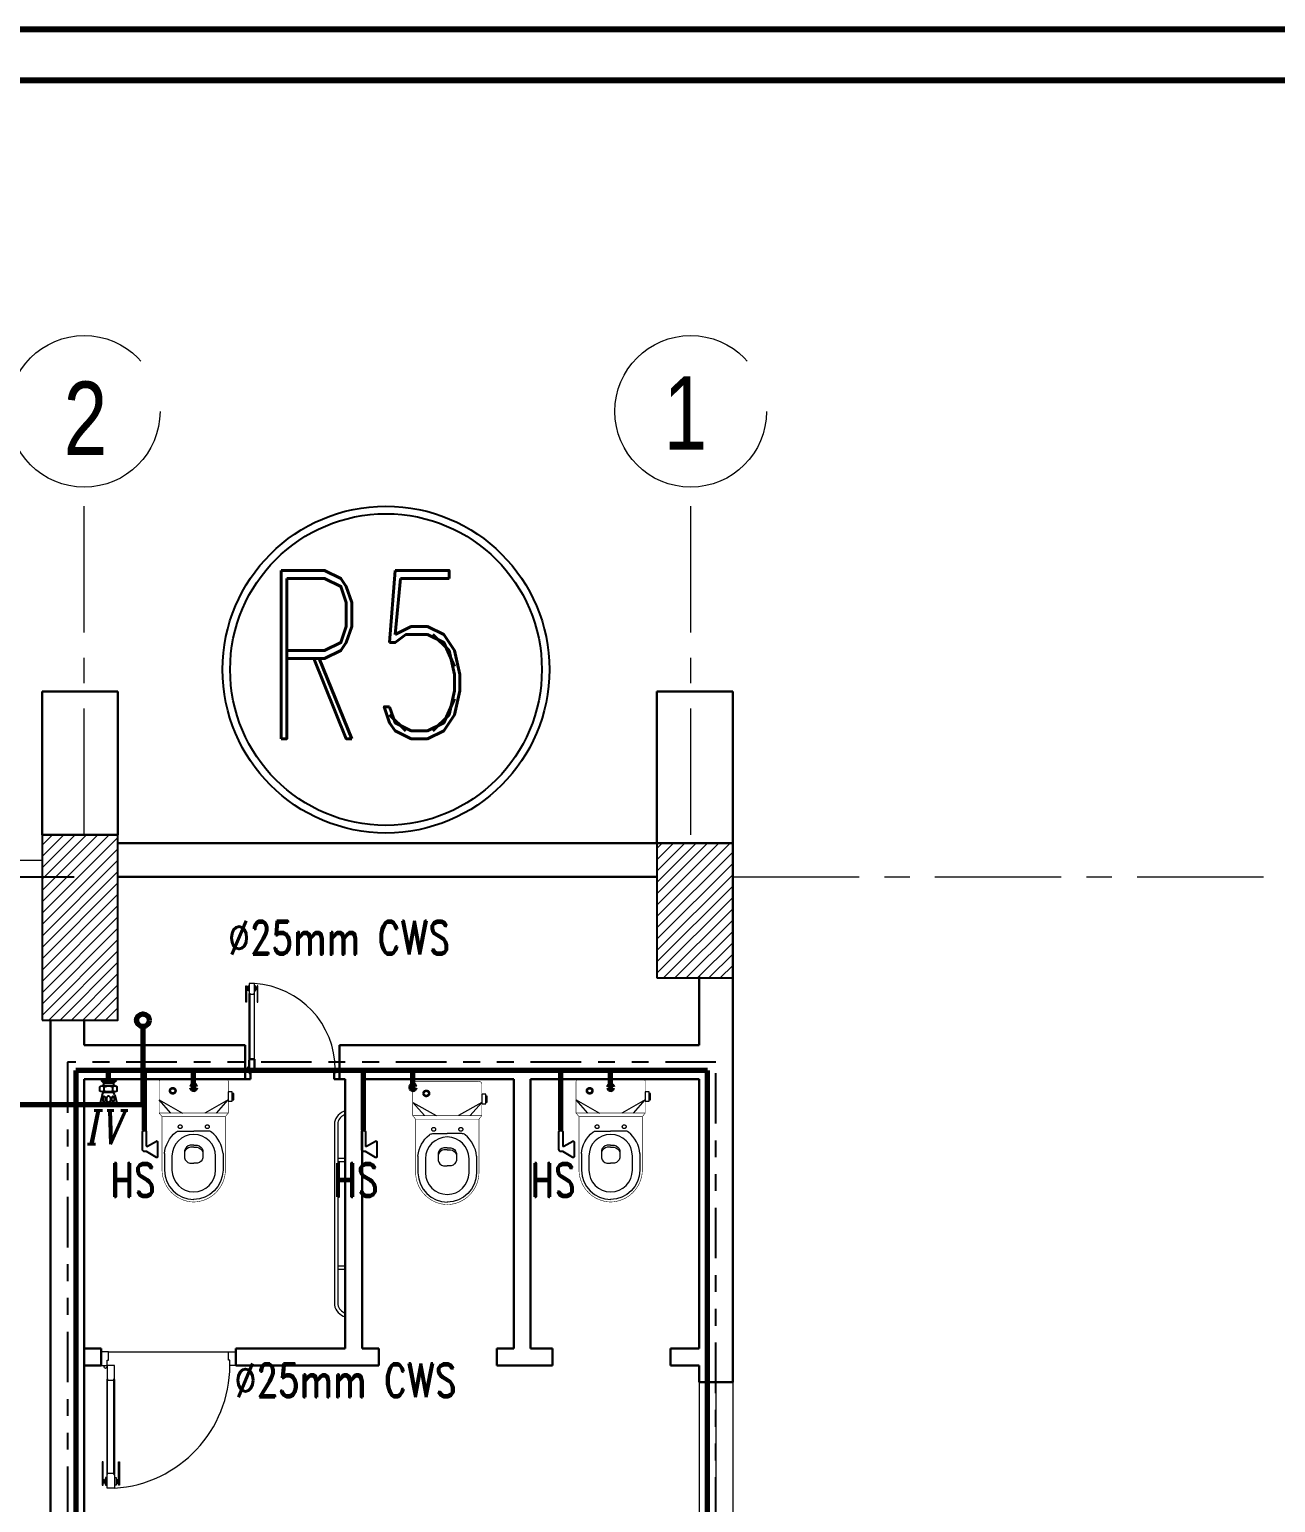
# Model space of a CAD drawing. Extents: x 800 to 995, y 398 to 804.
# Drawn here: x 910.73 to 918.13, y 714.4 to 723.15 of the extents above; entities that cross this region are included whole.
import ezdxf

# ---------------------------------------------------------------- set-up
doc = ezdxf.new("R2010")
doc.units = 0
doc.header["$MEASUREMENT"] = 0
for name, pattern in [('ACAD_ISO02W100', [15, 12, -3]), ('CENTERX2', [4, 2.5, -0.5, 0.5, -0.5]), ('DASHED2', [0.375, 0.25, -0.125]), ('PHANTOM-Z', [12.75, 6, -1.35, 1.35, -1.35, 1.35, -1.35])]:
    doc.linetypes.add(name, pattern=pattern)
for name, color, linetype in [('-FUR', 252, 'CONTINUOUS'), ('P-H-WATER', 12, 'PHANTOM-Z'), ('PLUM', 2, 'CONTINUOUS')]:
    doc.layers.add(name, color=color, linetype=linetype)
for name, color, linetype, lineweight in [('axis', 1, 'CENTERX2', 5), ('Column', 6, 'CONTINUOUS', 25), ('DOOR', 30, 'CONTINUOUS', 9), ('elev', 90, 'CONTINUOUS', 9), ('Elevation', 150, 'CONTINUOUS', 18), ('Furn', 183, 'CONTINUOUS', 9), ('hatch', 252, 'CONTINUOUS', 9), ('P-C-WATER', 5, 'CONTINUOUS', 70), ('P-TEXT', 1, 'CONTINUOUS', 25), ('txt in circle', 11, 'CONTINUOUS', 13), ('UG-BORDER', 20, 'CONTINUOUS', 80), ('Wall', 252, 'CONTINUOUS', 30), ('WINDOW', 252, 'CONTINUOUS', 5)]:
    doc.layers.add(name, color=color, linetype=linetype, lineweight=lineweight)
doc.styles.add('ROMANC', font='romand.shx')
doc.styles.add('ROMANS', font='italic8.shx')
doc.styles.add('SOSA2', font='SOSA.shx', dxfattribs={"width": 0.8})

# ---------------------------------------------------------------- blocks, each defined once
blk = doc.blocks.new('MP-GF-TOILET LAYOUT-WATER$0$wt_BPH00')
at = {"layer": 'PLUM'}
blk.add_lwpolyline([(0, -0.27), (0, -2.29, -1), (-0.45, -2.29), (-0.45, -0.7, 0.57735), (-0.58, -0.62), (-1.66, -1.24, -0.57735), (-1.8, -1.16), (-1.8, 0.62, -0.57735), (-1.66, 0.7), (-0.47, 0.01, 0.131652), (-0.43, 0), (-0.27, 0, -0.414214)], format="xyb", close=True, dxfattribs=at)

msp = doc.modelspace()

# ---------------------------------------------------------------- hatches: boundary and pattern name
at = {"layer": 'hatch'}
h = msp.add_hatch(dxfattribs=at)
h.set_pattern_fill('ANSI31', color=252, scale=0.015, style=0)
h.set_pattern_definition([(45, (1093.41557, 379.94614), (-0.0336759605, 0.0336759605), [])])
h.paths.add_polyline_path([(910.8084, 717.2682), (911.2584, 717.2682), (911.2584, 718.3683), (910.8084, 718.3683)])
h = msp.add_hatch(dxfattribs=at)
h.set_pattern_fill('ANSI31', color=252, scale=0.015, style=0)
h.set_pattern_definition([(45, (1106.665556, 379.89611), (-0.0336759605, 0.0336759605), [])])
h.paths.add_polyline_path([(914.4584, 717.5182), (914.9084, 717.5182), (914.9084, 718.3182), (914.4584, 718.3182)])

# ---------------------------------------------------------------- linework, layer by layer
at = {"layer": '-FUR', "linetype": 'ACAD_ISO02W100'}
msp.add_line((910.0984, 718.1182), (910.9984, 718.1182), dxfattribs=at)
at = {"layer": 'axis', "color": 0, "ltscale": 0.3}
for p, q in [((911.0584, 718.3682), (911.0584, 720.432)), ((914.6584, 718.3682), (914.6584, 720.432)), ((914.9084, 718.1182), (918.1301, 718.1182))]:
    msp.add_line(p, q, dxfattribs=at)
at = {"layer": 'axis', "color": 0}
for centre in [(911.0584, 720.882), (914.6584, 720.882)]:
    msp.add_circle(centre, 0.45, dxfattribs=at)
at = {"layer": 'Column', "color": 252}
for points in [[(910.8084, 717.2682), (911.2584, 717.2682), (911.2584, 718.3683), (910.8084, 718.3683)], [(914.4584, 717.5182), (914.9084, 717.5182), (914.9084, 718.3182), (914.4584, 718.3182)]]:
    msp.add_lwpolyline(points, close=True, dxfattribs=at)
at = {"layer": 'DOOR', "color": 252}
for p, q in [((912.0179, 717.3754), (912.0179, 717.472)), ((912.0179, 717.472), (912.0224, 717.472)), ((912.0224, 717.472), (912.0224, 717.3754)), ((912.0321, 717.4409), (912.0321, 717.472)), ((912.0321, 717.472), (912.0383, 717.472)), ((912.0694, 717.4844), (912.0383, 717.4844)), ((912.0383, 717.4844), (912.0383, 717.4284)), ((912.0694, 717.4284), (912.0694, 717.4844)), ((912.0757, 717.472), (912.0694, 717.472)), ((912.0757, 717.4409), (912.0757, 717.472)), ((912.0898, 717.472), (912.0853, 717.472)), ((912.0853, 717.472), (912.0853, 717.3754)), ((912.0898, 717.3754), (912.0898, 717.472)), ((912.0224, 717.4508), (912.0224, 717.4618)), ((912.029, 717.462), (912.0254, 717.462)), ((912.0254, 717.462), (912.0254, 717.4507)), ((912.0254, 717.4618), (912.0254, 717.4508)), ((912.0254, 717.4507), (912.029, 717.4507)), ((912.029, 717.4467), (912.029, 717.466)), ((912.029, 717.466), (912.0321, 717.466)), ((912.029, 717.4507), (912.029, 717.462)), ((912.0321, 717.4467), (912.029, 717.4467)), ((912.0383, 717.4409), (912.0321, 717.4409)), ((912.038, 717.0334), (912.038, 717.4253)), ((912.0383, 717.4284), (912.0408, 717.4284)), ((912.0408, 717.4284), (912.0408, 717.4222)), ((912.0408, 717.4281), (912.0408, 717.4225)), ((912.0408, 717.4253), (912.0408, 717.0334)), ((912.0408, 717.4222), (912.067, 717.4222)), ((912.067, 717.4222), (912.067, 717.4284)), ((912.067, 717.4284), (912.0694, 717.4284)), ((912.067, 717.4281), (912.067, 717.4225)), ((912.067, 717.4253), (912.067, 717.0334)), ((912.0694, 717.4409), (912.0757, 717.4409)), ((912.0697, 717.0334), (912.0697, 717.4253)), ((912.0788, 717.466), (912.0757, 717.466)), ((912.0757, 717.4467), (912.0788, 717.4467)), ((912.0788, 717.4467), (912.0788, 717.466)), ((912.0788, 717.462), (912.0824, 717.462)), ((912.0788, 717.4507), (912.0788, 717.462)), ((912.0824, 717.4507), (912.0788, 717.4507)), ((912.0824, 717.462), (912.0824, 717.4507)), ((912.0824, 717.4618), (912.0824, 717.4508)), ((912.0853, 717.4508), (912.0853, 717.4618)), ((912.0224, 717.3754), (912.0179, 717.3754)), ((912.0853, 717.3754), (912.0898, 717.3754)), ((911.1584, 715.2982), (911.1584, 715.2182)), ((911.2028, 715.2982), (911.1584, 715.2982)), ((911.1584, 715.2982), (911.1584, 715.2182)), ((911.2028, 715.2982), (911.1584, 715.2982)), ((911.2028, 715.2982), (911.9139, 715.2982)), ((911.2028, 715.2982), (911.9139, 715.2982)), ((911.2028, 715.2486), (911.2028, 715.2982)), ((911.2028, 715.2486), (911.2028, 715.2982)), ((911.9139, 715.2486), (911.9139, 715.2982)), ((911.9139, 715.2982), (911.9584, 715.2982)), ((911.9139, 715.2486), (911.9139, 715.2982)), ((911.9139, 715.2982), (911.9584, 715.2982)), ((911.9584, 715.2982), (911.9584, 715.2182)), ((911.9584, 715.2982), (911.9584, 715.2182)), ((911.1584, 715.2182), (911.194, 715.2182)), ((911.1584, 715.2182), (911.194, 715.2182)), ((911.194, 715.2182), (911.194, 715.2486)), ((911.194, 715.2486), (911.2028, 715.2486)), ((911.194, 715.2182), (911.194, 715.2486)), ((911.194, 715.2486), (911.2028, 715.2486)), ((911.2384, 715.2182), (911.194, 715.2182)), ((911.194, 715.2182), (911.194, 715.1383)), ((911.2384, 715.2182), (911.194, 715.2182)), ((911.194, 715.2182), (911.194, 715.1383)), ((911.2384, 715.1383), (911.2384, 715.2182)), ((911.2384, 715.1383), (911.2384, 715.2182)), ((911.9227, 715.2486), (911.9139, 715.2486)), ((911.9227, 715.2486), (911.9139, 715.2486)), ((911.9227, 715.2182), (911.9227, 715.2486)), ((911.9227, 715.2182), (911.9227, 715.2486)), ((911.9584, 715.2182), (911.9227, 715.2182)), ((911.9584, 715.2182), (911.9227, 715.2182)), ((911.1935, 715.1338), (911.1935, 714.5739)), ((911.1935, 715.1338), (911.1935, 714.5739)), ((911.194, 715.1383), (911.1975, 715.1383)), ((911.194, 715.1383), (911.1975, 715.1383)), ((911.1975, 715.1383), (911.1975, 715.1294)), ((911.1975, 715.1383), (911.1975, 715.1294)), ((911.1975, 715.1378), (911.1975, 715.1298)), ((911.1975, 715.1378), (911.1975, 715.1298)), ((911.1975, 714.5739), (911.1975, 715.1338)), ((911.1975, 714.5739), (911.1975, 715.1338)), ((911.1975, 715.1294), (911.2348, 715.1294)), ((911.1975, 715.1294), (911.2348, 715.1294)), ((911.2348, 715.1294), (911.2348, 715.1383)), ((911.2348, 715.1383), (911.2384, 715.1383)), ((911.2348, 715.1294), (911.2348, 715.1383)), ((911.2348, 715.1383), (911.2384, 715.1383)), ((911.2348, 715.1378), (911.2348, 715.1298)), ((911.2348, 715.1378), (911.2348, 715.1298)), ((911.2348, 714.5739), (911.2348, 715.1338)), ((911.2348, 714.5739), (911.2348, 715.1338)), ((911.2388, 715.1338), (911.2388, 714.5739)), ((911.2388, 715.1338), (911.2388, 714.5739)), ((911.1713, 714.6451), (911.1648, 714.6451)), ((911.1648, 714.6451), (911.1648, 714.5072)), ((911.1713, 714.6451), (911.1648, 714.6451)), ((911.1648, 714.6451), (911.1648, 714.5072)), ((911.1713, 714.5072), (911.1713, 714.6451)), ((911.1713, 714.5072), (911.1713, 714.6451)), ((911.2611, 714.6451), (911.2675, 714.6451)), ((911.2611, 714.5072), (911.2611, 714.6451)), ((911.2611, 714.6451), (911.2675, 714.6451)), ((911.2611, 714.5072), (911.2611, 714.6451)), ((911.2675, 714.6451), (911.2675, 714.5072)), ((911.2675, 714.6451), (911.2675, 714.5072)), ((911.1648, 714.5072), (911.1713, 714.5072)), ((911.1648, 714.5072), (911.1713, 714.5072)), ((911.1713, 714.5374), (911.1713, 714.5217)), ((911.1713, 714.5374), (911.1713, 714.5217)), ((911.1755, 714.5215), (911.1755, 714.5377)), ((911.1755, 714.5377), (911.1806, 714.5377)), ((911.1755, 714.5215), (911.1755, 714.5377)), ((911.1755, 714.5377), (911.1806, 714.5377)), ((911.1755, 714.5217), (911.1755, 714.5374)), ((911.1755, 714.5217), (911.1755, 714.5374)), ((911.1806, 714.5215), (911.1755, 714.5215)), ((911.1806, 714.5215), (911.1755, 714.5215)), ((911.1851, 714.5434), (911.1806, 714.5434)), ((911.1806, 714.5434), (911.1806, 714.5158)), ((911.1851, 714.5434), (911.1806, 714.5434)), ((911.1806, 714.5434), (911.1806, 714.5158)), ((911.1806, 714.5377), (911.1806, 714.5215)), ((911.1806, 714.5377), (911.1806, 714.5215)), ((911.1806, 714.5158), (911.1851, 714.5158)), ((911.1806, 714.5158), (911.1851, 714.5158)), ((911.194, 714.5517), (911.1851, 714.5517)), ((911.1851, 714.5517), (911.1851, 714.5072)), ((911.194, 714.5517), (911.1851, 714.5517)), ((911.1851, 714.5517), (911.1851, 714.5072)), ((911.1851, 714.5072), (911.194, 714.5072)), ((911.1851, 714.5072), (911.194, 714.5072)), ((911.194, 714.4895), (911.194, 714.5695)), ((911.194, 714.5695), (911.1975, 714.5695)), ((911.194, 714.4895), (911.194, 714.5695)), ((911.194, 714.5695), (911.1975, 714.5695)), ((911.1975, 714.5695), (911.1975, 714.5783)), ((911.1975, 714.5783), (911.2348, 714.5783)), ((911.1975, 714.5695), (911.1975, 714.5783)), ((911.1975, 714.5783), (911.2348, 714.5783)), ((911.1975, 714.5699), (911.1975, 714.5779)), ((911.1975, 714.5699), (911.1975, 714.5779)), ((911.2348, 714.5783), (911.2348, 714.5695)), ((911.2348, 714.5783), (911.2348, 714.5695)), ((911.2348, 714.5699), (911.2348, 714.5779)), ((911.2348, 714.5699), (911.2348, 714.5779)), ((911.2348, 714.5695), (911.2384, 714.5695)), ((911.2348, 714.5695), (911.2384, 714.5695)), ((911.2384, 714.5695), (911.2384, 714.4895)), ((911.2384, 714.5695), (911.2384, 714.4895)), ((911.2384, 714.5517), (911.2473, 714.5517)), ((911.2384, 714.5517), (911.2473, 714.5517)), ((911.2473, 714.5072), (911.2384, 714.5072)), ((911.2473, 714.5072), (911.2384, 714.5072)), ((911.2473, 714.5517), (911.2473, 714.5072)), ((911.2473, 714.5517), (911.2473, 714.5072)), ((911.2473, 714.5434), (911.2517, 714.5434)), ((911.2473, 714.5434), (911.2517, 714.5434)), ((911.2517, 714.5158), (911.2473, 714.5158)), ((911.2517, 714.5158), (911.2473, 714.5158)), ((911.2517, 714.5434), (911.2517, 714.5158)), ((911.2517, 714.5434), (911.2517, 714.5158)), ((911.2569, 714.5377), (911.2517, 714.5377)), ((911.2517, 714.5377), (911.2517, 714.5215)), ((911.2569, 714.5377), (911.2517, 714.5377)), ((911.2517, 714.5377), (911.2517, 714.5215)), ((911.2517, 714.5215), (911.2569, 714.5215)), ((911.2517, 714.5215), (911.2569, 714.5215)), ((911.2569, 714.5215), (911.2569, 714.5377)), ((911.2569, 714.5215), (911.2569, 714.5377)), ((911.2569, 714.5217), (911.2569, 714.5374)), ((911.2569, 714.5217), (911.2569, 714.5374)), ((911.2611, 714.5374), (911.2611, 714.5217)), ((911.2611, 714.5374), (911.2611, 714.5217)), ((911.2675, 714.5072), (911.2611, 714.5072)), ((911.2675, 714.5072), (911.2611, 714.5072)), ((911.2384, 714.4895), (911.194, 714.4895)), ((911.2384, 714.4895), (911.194, 714.4895))]:
    msp.add_line(p, q, dxfattribs=at)
msp.add_circle((911.1851, 715.2094), 0.00889, dxfattribs=at)
msp.add_circle((911.1851, 715.2094), 0.00889, dxfattribs=at)
for centre, radius, start, end in [((912.0373, 716.9743), 0.5112, 360, 86.39768), ((912.0239, 717.4618), 0.00148, 0, 180), ((912.0239, 717.4508), 0.00148, 180, 0), ((912.0408, 717.4253), 0.00278, 90, 270), ((912.067, 717.4253), 0.00278, 270, 90), ((912.0839, 717.4618), 0.00148, 0, 180), ((912.0839, 717.4508), 0.00148, 180, 0), ((911.1925, 715.2182), 0.7302, 273.60232, 0), ((911.1925, 715.2182), 0.7302, 273.60232, 0), ((911.1975, 715.1338), 0.00397, 90, 270), ((911.1975, 715.1338), 0.00397, 90, 270), ((911.2348, 715.1338), 0.00397, 270, 90), ((911.2348, 715.1338), 0.00397, 270, 90), ((911.1734, 714.5374), 0.00211, 0, 180), ((911.1734, 714.5374), 0.00211, 0, 180), ((911.1734, 714.5217), 0.00211, 180, 0), ((911.1734, 714.5217), 0.00211, 180, 0), ((911.1975, 714.5739), 0.00397, 90, 270), ((911.1975, 714.5739), 0.00397, 90, 270), ((911.2348, 714.5739), 0.00397, 270, 90), ((911.2348, 714.5739), 0.00397, 270, 90), ((911.259, 714.5374), 0.00211, 0, 180), ((911.259, 714.5374), 0.00211, 0, 180), ((911.259, 714.5217), 0.00211, 180, 0), ((911.259, 714.5217), 0.00211, 180, 0)]:
    msp.add_arc(centre, radius, start, end, dxfattribs=at)
at = {"layer": 'elev', "color": 252, "linetype": 'Continuous'}
for p, q in [((910.6584, 718.2182), (910.8084, 718.2182)), ((910.8084, 718.2182), (910.8084, 718.1182)), ((910.8084, 718.1182), (910.6584, 718.1182))]:
    msp.add_line(p, q, dxfattribs=at)
at = {"layer": 'Elevation', "color": 252, "linetype": 'Continuous'}
msp.add_line((914.9084, 715.1182), (914.9084, 713.3182), dxfattribs=at)
at = {"layer": 'Furn', "color": 252}
for p, q in [((912.5437, 716.6616), (912.5437, 715.5767)), ((912.5637, 716.6591), (912.5637, 715.5788)), ((912.5637, 716.4481), (912.6084, 716.4481)), ((912.5637, 716.4281), (912.6084, 716.4281)), ((912.5637, 715.8098), (912.6084, 715.8098)), ((912.5637, 715.7898), (912.6084, 715.7898))]:
    msp.add_line(p, q, dxfattribs=at)
at = {"layer": 'Furn', "const_width": 0.00322}
for points in [[(911.7084, 716.6952), (911.5204, 716.6952), (911.5032, 716.7161), (911.5032, 716.9029, -0.463455), (911.5213, 716.9182), (911.7084, 716.9182)], [(911.7084, 716.6952), (911.8965, 716.6952), (911.9136, 716.7161), (911.9136, 716.9029, 0.463455), (911.8955, 716.9182), (911.7084, 716.9182)], [(913.2136, 716.6799), (913.0255, 716.6799), (913.0084, 716.7008), (913.0084, 716.8876, -0.463455), (913.0265, 716.9029), (913.2136, 716.9029)], [(913.2136, 716.6799), (913.4016, 716.6799), (913.4188, 716.7008), (913.4188, 716.8876, 0.463455), (913.4007, 716.9029), (913.2136, 716.9029)], [(914.1834, 716.6952), (913.9954, 716.6952), (913.9782, 716.7161), (913.9782, 716.9029, -0.463455), (913.9963, 716.9182), (914.1834, 716.9182)], [(914.1834, 716.6952), (914.3715, 716.6952), (914.3886, 716.7161), (914.3886, 716.9029, 0.463455), (914.3705, 716.9182), (914.1834, 716.9182)], [(911.5204, 716.6952), (911.5204, 716.3763, 0.40227), (911.7084, 716.188)], [(911.8965, 716.6952), (911.8965, 716.3763, -0.40227), (911.7084, 716.188)], [(913.0255, 716.6799), (913.0255, 716.3609, 0.40227), (913.2136, 716.1727)], [(913.4016, 716.6799), (913.4016, 716.3609, -0.40227), (913.2136, 716.1727)], [(913.9954, 716.6952), (913.9954, 716.3763, 0.40227), (914.1834, 716.188)], [(914.3715, 716.6952), (914.3715, 716.3763, -0.40227), (914.1834, 716.188)]]:
    msp.add_lwpolyline(points, format="xyb", dxfattribs=at)
at = {"layer": 'Furn'}
for points in [[(911.5728, 716.7161), (911.5032, 716.7941), (911.6424, 716.7161)], [(911.8441, 716.7161), (911.9136, 716.7941), (911.7744, 716.7161)], [(913.0779, 716.7008), (913.0084, 716.7788), (913.1475, 716.7008)], [(913.3492, 716.7008), (913.4188, 716.7788), (913.2796, 716.7008)], [(914.0478, 716.7161), (913.9782, 716.7941), (914.1174, 716.7161)], [(914.3191, 716.7161), (914.3886, 716.7941), (914.2494, 716.7161)], [(911.6537, 716.4693), (911.6535, 716.4693)], [(911.7632, 716.4693), (911.7633, 716.4693)], [(913.1588, 716.4539), (913.1586, 716.4539)], [(913.2683, 716.4539), (913.2685, 716.4539)], [(914.1287, 716.4693), (914.1285, 716.4693)], [(914.2382, 716.4693), (914.2383, 716.4693)]]:
    msp.add_lwpolyline(points, dxfattribs=at)
for points in [[(911.9136, 716.8429), (911.9136, 716.7858), (911.9373, 716.7858), (911.9373, 716.8429)], [(911.9373, 716.8318), (911.9373, 716.7955), (911.9457, 716.7955), (911.9457, 716.8318)], [(913.4188, 716.8276), (913.4188, 716.7705), (913.4425, 716.7705), (913.4425, 716.8276)], [(913.4425, 716.8164), (913.4425, 716.7802), (913.4509, 716.7802), (913.4509, 716.8164)], [(914.3886, 716.8429), (914.3886, 716.7858), (914.4123, 716.7858), (914.4123, 716.8429)], [(914.4123, 716.8318), (914.4123, 716.7955), (914.4207, 716.7955), (914.4207, 716.8318)]]:
    msp.add_lwpolyline(points, close=True, dxfattribs=at)
at = {"layer": 'Furn', "const_width": 0.00322}
for points in [[(911.5032, 716.7161), (911.7084, 716.7161)], [(911.9136, 716.7161), (911.7084, 716.7161)], [(913.0084, 716.7008), (913.2136, 716.7008)], [(913.4188, 716.7008), (913.2136, 716.7008)], [(913.9782, 716.7161), (914.1834, 716.7161)], [(914.3886, 716.7161), (914.1834, 716.7161)]]:
    msp.add_lwpolyline(points, dxfattribs=at)
at = {"layer": 'Furn'}
for points in [[(911.5345, 716.476, -0.198896), (911.6022, 716.6024, -0.197766), (911.623, 716.6093), (911.7084, 716.6093)], [(911.8823, 716.476, 0.198896), (911.8146, 716.6024, 0.197766), (911.7938, 716.6093), (911.7084, 716.6093)], [(913.0397, 716.4607, -0.198896), (913.1074, 716.587, -0.197766), (913.1282, 716.5939), (913.2136, 716.5939)], [(913.3875, 716.4607, 0.198896), (913.3198, 716.587, 0.197766), (913.299, 716.5939), (913.2136, 716.5939)], [(914.0095, 716.476, -0.198896), (914.0772, 716.6024, -0.197766), (914.098, 716.6093), (914.1834, 716.6093)], [(914.3573, 716.476, 0.198896), (914.2896, 716.6024, 0.197766), (914.2688, 716.6093), (914.1834, 716.6093)], [(911.7084, 716.5256), (911.6876, 716.5256, 0.300542), (911.6543, 716.4932), (911.6543, 716.4505, 0.297055), (911.685, 716.4181), (911.7084, 716.4181)], [(911.7084, 716.5136), (911.6884, 716.5136, 0.279178), (911.6543, 716.4846, 1.386683)], [(911.7084, 716.5256), (911.7293, 716.5256, -0.300542), (911.7625, 716.4932), (911.7625, 716.4505, -0.297055), (911.7318, 716.4181), (911.7084, 716.4181)], [(911.7084, 716.5136), (911.7284, 716.5136, -0.279178), (911.7625, 716.4846, -1.386683)], [(913.2136, 716.5102), (913.1927, 716.5102, 0.300542), (913.1595, 716.4778), (913.1595, 716.4352, 0.297055), (913.1902, 716.4027), (913.2136, 716.4027)], [(913.2136, 716.5102), (913.2344, 716.5102, -0.300542), (913.2677, 716.4778), (913.2677, 716.4352, -0.297055), (913.237, 716.4027), (913.2136, 716.4027)], [(914.1834, 716.5256), (914.1626, 716.5256, 0.300542), (914.1293, 716.4932), (914.1293, 716.4505, 0.297055), (914.16, 716.4181), (914.1834, 716.4181)], [(914.1834, 716.5136), (914.1634, 716.5136, 0.279178), (914.1293, 716.4846, 1.386683)], [(914.1834, 716.5256), (914.2043, 716.5256, -0.300542), (914.2375, 716.4932), (914.2375, 716.4505, -0.297055), (914.2068, 716.4181), (914.1834, 716.4181)], [(914.1834, 716.5136), (914.2034, 716.5136, -0.279178), (914.2375, 716.4846, -1.386683)], [(911.5345, 716.476), (911.5345, 716.3764, 0.402045), (911.7087, 716.2021)], [(911.8823, 716.476), (911.8823, 716.3764, -0.402045), (911.7081, 716.2021)], [(913.0397, 716.4607), (913.0397, 716.3611, 0.402045), (913.2139, 716.1868)], [(913.2136, 716.4983), (913.1936, 716.4983, 0.279178), (913.1595, 716.4693, 1.386683)], [(913.3875, 716.4607), (913.3875, 716.3611, -0.402045), (913.2133, 716.1868)], [(913.2136, 716.4983), (913.2336, 716.4983, -0.279178), (913.2677, 716.4693, -1.386683)], [(914.0095, 716.476), (914.0095, 716.3764, 0.402045), (914.1837, 716.2021)], [(914.3573, 716.476), (914.3573, 716.3764, -0.402045), (914.1831, 716.2021)]]:
    msp.add_lwpolyline(points, format="xyb", dxfattribs=at)
for points in [[(911.5793, 716.4605), (911.5793, 716.3774, 1), (911.8375, 716.3774), (911.8375, 716.4605, 1)], [(913.0845, 716.4451), (913.0845, 716.3621, 1), (913.3427, 716.3621), (913.3427, 716.4451, 1)], [(914.0543, 716.4605), (914.0543, 716.3774, 1), (914.3125, 716.3774), (914.3125, 716.4605, 1)]]:
    msp.add_lwpolyline(points, format="xyb", close=True, dxfattribs=at)
at = {"layer": 'Furn', "linetype": 'DASHED2'}
for centre, radius in [((911.5838, 716.8483), 0.0196), ((911.5838, 716.8483), 0.0124), ((914.0588, 716.8483), 0.0196), ((914.0588, 716.8483), 0.0124), ((913.089, 716.8329), 0.0196), ((913.089, 716.8329), 0.0124), ((911.6279, 716.6349), 0.0113), ((911.7889, 716.6349), 0.0113), ((913.1331, 716.6195), 0.0113), ((913.2941, 716.6195), 0.0113), ((914.1029, 716.6349), 0.0113), ((914.2639, 716.6349), 0.0113)]:
    msp.add_circle(centre, radius, dxfattribs=at)
at = {"layer": 'Furn', "color": 252}
for centre, radius, start, end in [((912.6322, 716.6407), 0.091, 105.18015, 166.75203), ((912.6322, 716.6407), 0.071, 109.61221, 164.99146), ((912.633, 715.5942), 0.091, 191.06785, 254.34359), ((912.633, 715.5942), 0.071, 192.53628, 249.7618)]:
    msp.add_arc(centre, radius, start, end, dxfattribs=at)
at = {"layer": 'P-C-WATER', "linetype": 'Continuous'}
for p, q in [((911.4067, 717.2299), (911.4067, 716.7643)), ((911.4067, 717.2299), (911.4067, 716.9682)), ((914.7584, 716.9682), (911.0084, 716.9682)), ((911.0084, 716.9682), (911.0084, 711.2169)), ((911.2028, 716.9182), (911.2028, 716.9682)), ((911.2028, 716.9182), (911.2028, 716.9682)), ((914.7584, 710.9082), (914.7584, 716.9682)), ((911.4067, 716.7643), (901.7789, 716.7643))]:
    msp.add_line(p, q, dxfattribs=at)
at = {"layer": 'P-C-WATER'}
for p, q in [((911.4154, 716.6136, 0), (911.4154, 716.9682, 0)), ((911.7081, 716.8694, 0), (911.7081, 716.9682)), ((912.7166, 716.6136, 0), (912.7166, 716.9682, 0)), ((913.0097, 716.8694, 0), (913.0097, 716.9682)), ((913.8873, 716.6136, 0), (913.8873, 716.9682, 0)), ((914.1834, 716.8688, 0), (914.1834, 716.9677, 0))]:
    msp.add_line(p, q, dxfattribs=at)
at = {"layer": 'P-C-WATER', "linetype": 'Continuous'}
msp.add_circle((911.4067, 717.2674), 0.0375, dxfattribs=at)
at = {"layer": 'P-C-WATER', "linetype": 'ByBlock'}
for centre, start, end in [((911.7081, 716.8694, 0), 0, 180), ((911.7081, 716.8694, 0), 180, 0), ((913.0097, 716.8694, 0), 0, 180), ((913.0097, 716.8694, 0), 180, 0), ((914.1834, 716.8688, 0), 0, 180), ((914.1834, 716.8688, 0), 180, 0)]:
    msp.add_arc(centre, 0.0125, start, end, dxfattribs=at)
at = {"layer": 'P-H-WATER', "ltscale": 0.05}
for p, q in [((914.8084, 717.0182), (910.9584, 717.0182)), ((910.9584, 717.0182), (910.9584, 711.0712)), ((914.8084, 711.0539), (914.8084, 717.0182))]:
    msp.add_line(p, q, dxfattribs=at)
at = {"layer": 'P-TEXT', "color": 41}
for radius in [0.9702, 0.9251]:
    msp.add_circle((912.8498, 719.3489), radius, dxfattribs=at)
at = {"layer": 'PLUM'}
for p, q in [((911.1513, 716.847), (911.1513, 716.872)), ((911.1513, 716.847), (911.1513, 716.872)), ((911.1585, 716.9182), (911.1585, 716.9088)), ((911.1585, 716.9182), (911.2471, 716.9182)), ((911.1585, 716.9182), (911.1585, 716.9088)), ((911.1585, 716.9182), (911.2471, 716.9182)), ((911.1585, 716.9088), (911.1731, 716.8955)), ((911.1585, 716.9088), (911.2471, 716.9088)), ((911.1585, 716.9088), (911.1731, 716.8955)), ((911.1585, 716.9088), (911.2471, 716.9088)), ((911.1651, 716.8772), (911.1633, 716.8772)), ((911.1651, 716.8772), (911.1633, 716.8772)), ((911.2414, 716.8772), (911.1651, 716.8772)), ((911.2414, 716.8772), (911.1651, 716.8772)), ((911.2324, 716.8955), (911.1731, 716.8955)), ((911.1731, 716.8955), (911.2324, 716.8955)), ((911.1731, 716.8955), (911.1731, 716.8772)), ((911.2324, 716.8955), (911.1731, 716.8955)), ((911.1731, 716.8955), (911.2324, 716.8955)), ((911.1731, 716.8955), (911.1731, 716.8772)), ((911.1771, 716.847), (911.1771, 716.872)), ((911.1771, 716.847), (911.1771, 716.872)), ((911.2285, 716.847), (911.2285, 716.872)), ((911.2285, 716.847), (911.2285, 716.872)), ((911.2471, 716.9088), (911.2324, 716.8955)), ((911.2471, 716.9088), (911.2324, 716.8955)), ((911.2324, 716.8955), (911.2324, 716.8772)), ((911.2324, 716.8955), (911.2324, 716.8772)), ((911.2414, 716.8772), (911.2414, 716.8772)), ((911.2414, 716.8772), (911.2414, 716.8772)), ((911.2471, 716.9182), (911.2471, 716.9088)), ((911.2471, 716.9182), (911.2471, 716.9088)), ((911.2542, 716.847), (911.2542, 716.872)), ((911.2542, 716.847), (911.2542, 716.872)), ((911.1652, 716.8245), (911.1529, 716.7769)), ((911.1652, 716.8245), (911.1529, 716.7769)), ((911.2527, 716.7769), (911.1529, 716.7769)), ((911.2527, 716.7769), (911.1529, 716.7769)), ((911.2414, 716.8419), (911.1633, 716.8419)), ((911.2414, 716.8419), (911.1633, 716.8419)), ((911.1652, 716.8245), (911.1731, 716.8374)), ((911.1652, 716.8245), (911.1731, 716.8374)), ((911.2324, 716.8374), (911.1731, 716.8374)), ((911.2324, 716.8374), (911.1731, 716.8374)), ((911.2285, 716.8419), (911.1771, 716.8419)), ((911.2285, 716.8419), (911.1771, 716.8419)), ((911.2324, 716.8419), (911.2324, 716.8374)), ((911.2324, 716.8419), (911.2324, 716.8374)), ((911.2403, 716.8245), (911.2324, 716.8374)), ((911.2403, 716.8245), (911.2324, 716.8374)), ((911.2403, 716.8245), (911.2527, 716.7769)), ((911.2403, 716.8245), (911.2527, 716.7769)), ((911.2412, 716.762), (911.1644, 716.762)), ((911.2412, 716.762), (911.1644, 716.762))]:
    msp.add_line(p, q, dxfattribs=at)
at = {"layer": 'PLUM', "extrusion": (0, 0, -1)}
for centre, major_axis, start_param, end_param in [((911.1642, 716.8587), (0.0131, 0.0131), -1.552637, -0.018159), ((911.1642, 716.8587), (0.0131, 0.0131), -1.552637, -0.018159), ((911.2028, 716.8106), (-0.0471, 0.0471), 0.388784, 1.182013), ((911.2028, 716.8106), (-0.0471, 0.0471), 0.388784, 1.182013), ((911.2414, 716.8586), (-0.0131, 0.0131), 0.021117, 1.549679), ((911.2414, 716.8586), (-0.0131, 0.0131), 0.021117, 1.549679), ((911.1642, 716.8604), (-0.0131, 0.0131), 3.159752, 4.69423), ((911.1642, 716.8604), (-0.0131, 0.0131), 3.159752, 4.69423), ((911.1825, 716.7768), (-0.0209, 0.0209), 5.206466, 5.500544), ((911.1825, 716.7768), (-0.0209, 0.0209), 5.206466, 5.500544), ((911.2237, 716.7987), (0.038, 0.038), 3.926991, 4.067904), ((911.2237, 716.7987), (0.038, 0.038), 3.926991, 4.067904), ((911.2237, 716.7987), (0.038, 0.038), 3.786077, 3.926991), ((911.2237, 716.7987), (0.038, 0.038), 3.786077, 3.926991), ((911.2001, 716.8021), (-0.0211, 0.0211), 5.638701, 5.827734), ((911.2001, 716.8021), (-0.0211, 0.0211), 5.638701, 5.827734), ((911.2001, 716.7954), (-0.0211, 0.0211), 5.16784, 5.356873), ((911.2001, 716.7954), (-0.0211, 0.0211), 5.16784, 5.356873), ((911.1853, 716.8071), (0.0101, 0.0101), 4.256938, 4.617852), ((911.1853, 716.8071), (0.0101, 0.0101), 4.256938, 4.617852), ((911.1853, 716.7903), (-0.0101, 0.0101), 4.806926, 5.16784), ((911.1853, 716.7903), (-0.0101, 0.0101), 4.806926, 5.16784), ((911.1763, 716.8146), (0.00179, 0.00179), 4.617852, 5.497787), ((911.1763, 716.8146), (0.00179, 0.00179), 4.617852, 5.497787), ((911.1763, 716.7828), (-0.00179, 0.00179), 3.926991, 4.806926), ((911.1763, 716.7828), (-0.00179, 0.00179), 3.926991, 4.806926), ((911.1763, 716.8146), (-0.00179, 0.00179), 0.785398, 1.665334), ((911.1763, 716.8146), (-0.00179, 0.00179), 0.785398, 1.665334), ((911.1763, 716.7828), (0.00179, 0.00179), 1.476259, 2.356194), ((911.1763, 716.7828), (0.00179, 0.00179), 1.476259, 2.356194), ((911.2028, 716.9084), (-0.0471, 0.0471), 3.530376, 4.323605), ((911.2028, 716.9084), (-0.0471, 0.0471), 3.530376, 4.323605), ((911.1672, 716.8071), (0.0101, 0.0101), 0.094537, 0.455451), ((911.1672, 716.8071), (0.0101, 0.0101), 0.094537, 0.455451), ((911.1672, 716.7903), (0.0101, 0.0101), 1.115345, 1.476259), ((911.1672, 716.7903), (0.0101, 0.0101), 1.115345, 1.476259), ((911.1524, 716.8021), (-0.0211, 0.0211), 2.026248, 2.215281), ((911.1524, 716.8021), (-0.0211, 0.0211), 2.026248, 2.215281), ((911.1524, 716.7954), (-0.0211, 0.0211), 2.497108, 2.686141), ((911.1524, 716.7954), (-0.0211, 0.0211), 2.497108, 2.686141), ((911.1288, 716.7987), (-0.038, 0.038), 2.215281, 2.356194), ((911.1288, 716.7987), (-0.038, 0.038), 2.215281, 2.356194), ((911.1288, 716.7987), (-0.038, 0.038), 2.356194, 2.497108), ((911.1288, 716.7987), (-0.038, 0.038), 2.356194, 2.497108), ((911.2249, 716.799), (0.0234, 0.0234), 3.926991, 4.162354), ((911.2249, 716.799), (0.0234, 0.0234), 3.926991, 4.162354), ((911.2249, 716.799), (-0.0234, 0.0234), 5.262424, 5.497787), ((911.2249, 716.799), (-0.0234, 0.0234), 5.262424, 5.497787), ((911.2141, 716.8016), (0.0155, 0.0155), 4.162354, 4.451787), ((911.2141, 716.8016), (0.0155, 0.0155), 4.162354, 4.451787), ((911.2141, 716.7964), (-0.0155, 0.0155), 4.972991, 5.262424), ((911.2141, 716.7964), (-0.0155, 0.0155), 4.972991, 5.262424), ((911.2073, 716.8055), (-0.0099, 0.0099), 6.022583, 6.447557), ((911.2073, 716.8055), (-0.0099, 0.0099), 6.022583, 6.447557), ((911.2073, 716.7924), (0.0099, 0.0099), 2.977221, 3.402195), ((911.2073, 716.7924), (0.0099, 0.0099), 2.977221, 3.402195), ((911.203, 716.8115), (0.00472, 0.00472), -1.406424, -0.785398), ((911.203, 716.8115), (0.00472, 0.00472), -1.406424, -0.785398), ((911.203, 716.7864), (-0.00472, 0.00472), 3.926991, 4.548017), ((911.203, 716.7864), (-0.00472, 0.00472), 3.926991, 4.548017), ((911.203, 716.8115), (0.00472, 0.00472), -0.785398, -0.164372), ((911.203, 716.8115), (0.00472, 0.00472), -0.785398, -0.164372), ((911.203, 716.7864), (0.00472, 0.00472), 1.735168, 2.356194), ((911.203, 716.7864), (0.00472, 0.00472), 1.735168, 2.356194), ((911.1987, 716.8055), (0.0099, 0.0099), -0.164372, 0.260602), ((911.1987, 716.8055), (0.0099, 0.0099), -0.164372, 0.260602), ((911.1987, 716.7924), (-0.0099, 0.0099), 2.880991, 3.305965), ((911.1987, 716.7924), (-0.0099, 0.0099), 2.880991, 3.305965), ((911.1919, 716.8016), (-0.0155, 0.0155), 1.831398, 2.120831), ((911.1919, 716.8016), (-0.0155, 0.0155), 1.831398, 2.120831), ((911.1919, 716.7964), (0.0155, 0.0155), 1.020762, 1.310194), ((911.1919, 716.7964), (0.0155, 0.0155), 1.020762, 1.310194), ((911.1811, 716.799), (-0.0234, 0.0234), 2.120831, 2.356194), ((911.1811, 716.799), (-0.0234, 0.0234), 2.120831, 2.356194), ((911.1811, 716.799), (-0.0234, 0.0234), 2.356194, 2.591558), ((911.1811, 716.799), (-0.0234, 0.0234), 2.356194, 2.591558), ((911.2767, 716.7987), (0.038, 0.038), 3.926991, 4.067904), ((911.2767, 716.7987), (0.038, 0.038), 3.926991, 4.067904), ((911.2767, 716.7987), (-0.038, 0.038), 5.356873, 5.497787), ((911.2767, 716.7987), (-0.038, 0.038), 5.356873, 5.497787), ((911.2531, 716.8021), (-0.0211, 0.0211), 5.638701, 5.827734), ((911.2531, 716.8021), (-0.0211, 0.0211), 5.638701, 5.827734), ((911.2531, 716.7954), (-0.0211, 0.0211), 5.16784, 5.356873), ((911.2531, 716.7954), (-0.0211, 0.0211), 5.16784, 5.356873), ((911.2384, 716.8071), (0.0101, 0.0101), 4.256938, 4.617852), ((911.2384, 716.8071), (0.0101, 0.0101), 4.256938, 4.617852), ((911.2384, 716.7903), (-0.0101, 0.0101), 4.806926, 5.16784), ((911.2384, 716.7903), (-0.0101, 0.0101), 4.806926, 5.16784), ((911.2293, 716.8146), (0.00179, 0.00179), 4.617852, 5.497787), ((911.2293, 716.8146), (0.00179, 0.00179), 4.617852, 5.497787), ((911.2293, 716.7828), (0.00179, 0.00179), 2.356194, 3.23613), ((911.2293, 716.7828), (0.00179, 0.00179), 2.356194, 3.23613), ((911.2414, 716.8604), (-0.0131, 0.0131), 3.16271, 4.691272), ((911.2414, 716.8604), (-0.0131, 0.0131), 3.16271, 4.691272), ((911.2293, 716.8146), (-0.00179, 0.00179), 0.785398, 1.665334), ((911.2293, 716.8146), (-0.00179, 0.00179), 0.785398, 1.665334), ((911.2293, 716.7828), (0.00179, 0.00179), 1.476259, 2.356194), ((911.2293, 716.7828), (0.00179, 0.00179), 1.476259, 2.356194), ((911.2203, 716.8071), (0.0101, 0.0101), 0.094537, 0.455451), ((911.2203, 716.8071), (0.0101, 0.0101), 0.094537, 0.455451), ((911.2203, 716.7903), (-0.0101, 0.0101), 2.686141, 3.047055), ((911.2203, 716.7903), (-0.0101, 0.0101), 2.686141, 3.047055), ((911.2055, 716.8021), (-0.0211, 0.0211), 2.026248, 2.215281), ((911.2055, 716.8021), (-0.0211, 0.0211), 2.026248, 2.215281), ((911.2055, 716.7954), (0.0211, 0.0211), 0.926312, 1.115345), ((911.2055, 716.7954), (0.0211, 0.0211), 0.926312, 1.115345), ((911.1819, 716.7987), (-0.038, 0.038), 2.215281, 2.356194), ((911.1819, 716.7987), (-0.038, 0.038), 2.215281, 2.356194), ((911.1819, 716.7987), (-0.038, 0.038), 2.356194, 2.497108), ((911.1819, 716.7987), (-0.038, 0.038), 2.356194, 2.497108), ((911.2231, 716.7768), (-0.0209, 0.0209), 2.353438, 2.647515), ((911.2231, 716.7768), (-0.0209, 0.0209), 2.353438, 2.647515), ((911.1655, 716.7765), (-0.0099, 0.0099), 4.451787, 4.876761), ((911.1655, 716.7765), (-0.0099, 0.0099), 4.451787, 4.876761), ((911.1695, 716.7833), (-0.0155, 0.0155), 4.162354, 4.451787), ((911.1695, 716.7833), (-0.0155, 0.0155), 4.162354, 4.451787), ((911.2361, 716.7833), (0.0155, 0.0155), 1.831398, 2.120831), ((911.2361, 716.7833), (0.0155, 0.0155), 1.831398, 2.120831), ((911.2401, 716.7765), (0.0099, 0.0099), 1.406424, 1.831398), ((911.2401, 716.7765), (0.0099, 0.0099), 1.406424, 1.831398)]:
    msp.add_ellipse(centre, major_axis=major_axis, ratio=1, start_param=start_param, end_param=end_param, dxfattribs=at)
at = {"layer": 'UG-BORDER'}
for p, q in [((943.0482, 723.1492), (847.8472, 723.1492)), ((942.7449, 722.8459), (848.1505, 722.8459))]:
    msp.add_line(p, q, dxfattribs=at)
at = {"layer": 'Wall', "color": 252, "linetype": 'Continuous'}
for p, q in [((911.2584, 719.2183), (910.8084, 719.2183)), ((910.8084, 719.2183), (910.8084, 718.3683)), ((911.2584, 718.3683), (911.2584, 719.2183)), ((914.9084, 719.2183), (914.4584, 719.2183)), ((914.4584, 719.2183), (914.4584, 718.3182)), ((914.9084, 718.3182), (914.9084, 719.2183)), ((910.8084, 718.3683), (911.2584, 718.3683)), ((911.2584, 718.3182), (914.4584, 718.3182)), ((914.4584, 718.3182), (914.9084, 718.3182)), ((911.2584, 718.1182), (914.4584, 718.1182)), ((914.7084, 717.1182), (914.7084, 717.5271)), ((914.7084, 717.1182), (914.7084, 717.5271)), ((910.8584, 710.1183), (910.8584, 717.2682)), ((911.0584, 717.1189), (911.0584, 717.2682)), ((911.0584, 717.1189), (911.0584, 717.2682)), ((912.0134, 717.1187), (911.0584, 717.1189)), ((912.0134, 717.1187), (911.0584, 717.1189)), ((912.0134, 716.9182), (912.0134, 717.1187)), ((914.7084, 717.1182), (912.5734, 717.1186)), ((914.7084, 717.1182), (912.5734, 717.1186)), ((912.5734, 716.9182), (912.5734, 717.1186)), ((912.0408, 717.0302), (912.0408, 717.0365)), ((912.0408, 717.0365), (912.067, 717.0365)), ((912.0408, 717.0306), (912.0408, 717.0361)), ((912.067, 717.0365), (912.067, 717.0302)), ((912.067, 717.0306), (912.067, 717.0361)), ((912.0134, 716.9182), (912.0134, 716.9743)), ((912.0134, 716.9743), (912.0383, 716.9743)), ((912.0383, 716.9743), (912.0383, 717.0302)), ((912.0383, 717.0302), (912.0408, 717.0302)), ((912.0694, 716.9743), (912.0383, 716.9743)), ((912.0383, 716.9743), (912.0383, 716.953)), ((912.0383, 716.953), (912.0446, 716.953)), ((912.0446, 716.953), (912.0446, 716.9182)), ((912.067, 717.0302), (912.0694, 717.0302)), ((912.0694, 717.0302), (912.0694, 716.9743)), ((912.5485, 716.953), (912.5423, 716.953)), ((912.5423, 716.953), (912.5423, 716.9182)), ((912.5734, 716.9743), (912.5485, 716.9743)), ((912.5485, 716.9743), (912.5485, 716.953)), ((912.5734, 716.9182), (912.5734, 716.9743)), ((912.0134, 716.9183), (911.0584, 716.9182)), ((912.0134, 716.9183), (911.0584, 716.9182)), ((912.0134, 716.9182), (911.0584, 716.9182)), ((911.0584, 712.3182), (911.0584, 716.9182)), ((912.0446, 716.9182), (912.0134, 716.9182)), ((912.5423, 716.9182), (912.5734, 716.9182)), ((912.5734, 716.9182), (912.6084, 716.9182)), ((912.6084, 715.3182), (912.6084, 716.9182)), ((913.6084, 716.9182), (912.7084, 716.9182)), ((913.6084, 716.9182), (912.7084, 716.9182)), ((912.7084, 715.3182), (912.7084, 716.9182)), ((913.6084, 715.3182), (913.6084, 716.9182)), ((914.7084, 716.9182), (913.7084, 716.9182)), ((914.7084, 716.9182), (913.7084, 716.9182)), ((913.7084, 715.3182), (913.7084, 716.9182)), ((914.7084, 715.3182), (914.7084, 716.9182)), ((911.1584, 715.3183), (911.0584, 715.3182)), ((911.1584, 715.3183), (911.0584, 715.3182)), ((911.1584, 715.3183), (911.1584, 715.2182)), ((911.1584, 715.3183), (911.1584, 715.2182)), ((911.9584, 715.3183), (911.9584, 715.2182)), ((912.6084, 715.3182), (911.9584, 715.3183)), ((911.9584, 715.3183), (911.9584, 715.2182)), ((912.8068, 715.3183), (912.7084, 715.3182)), ((912.8068, 715.3183), (912.8068, 715.2182)), ((913.6084, 715.3183), (913.5068, 715.3183)), ((913.5068, 715.3183), (913.5068, 715.2182)), ((913.8383, 715.3183), (913.7084, 715.3183)), ((913.8383, 715.3183), (913.8383, 715.2182)), ((914.5383, 715.3183), (914.5383, 715.2182)), ((914.5383, 715.3183), (914.7084, 715.3182)), ((911.1584, 715.2182), (911.0584, 715.2182)), ((911.1584, 715.2182), (911.0584, 715.2182)), ((912.8068, 715.2182), (911.9584, 715.2182)), ((913.8383, 715.2182), (913.5068, 715.2182)), ((914.5383, 715.2182), (914.7084, 715.2182)), ((914.6383, 715.2182), (914.7084, 715.2182)), ((914.7084, 715.1182), (914.7084, 715.2182)), ((914.7084, 715.1182), (914.7084, 715.2182)), ((914.7084, 715.1182), (914.7084, 715.1183)), ((914.9084, 715.1182), (914.7084, 715.1182)), ((914.9084, 715.1182), (914.7084, 715.1182))]:
    msp.add_line(p, q, dxfattribs=at)
at = {"layer": 'Wall', "color": 252}
for p in [(914.9084, 718.3182), (914.9084, 717.9183)]:
    msp.add_line(p, (914.9084, 715.1182), dxfattribs=at)
at = {"layer": 'Wall', "color": 252, "linetype": 'Continuous'}
msp.add_circle((912.0321, 716.9805), 0.00622, dxfattribs=at)
for centre, start, end in [((912.0408, 717.0334), 90, 270), ((912.067, 717.0334), 270, 90)]:
    msp.add_arc(centre, 0.00278, start, end, dxfattribs=at)
at = {"layer": 'WINDOW', "color": 252}
for p, q in [((914.7084, 715.1182), (914.7084, 713.3182)), ((914.7584, 715.1182), (914.7584, 713.3182)), ((914.8084, 715.1182), (914.8084, 713.3182))]:
    msp.add_line(p, q, dxfattribs=at)

# ---------------------------------------------------------------- block references
at = {"layer": 'PLUM', "xscale": 0.0500000000029104, "yscale": 0.0500000000029104, "zscale": 0.0500000000029104, "rotation": 180.0000000135485}
for p in [(911.4042, 716.4877, 0), (912.7054, 716.4877, 0), (913.8761, 716.4877, 0)]:
    msp.add_blockref('MP-GF-TOILET LAYOUT-WATER$0$wt_BPH00', p, dxfattribs=at)

# ---------------------------------------------------------------- texts
at = {"layer": 'P-TEXT', "color": 41}
for s, height, style, width, p in [('R5', 1, 'ROMANC', 0.75, (912.0997, 718.938)), ('%%C25mm CWS', 0.2, 'ROMANC', 0.75, (911.913, 717.657)), ('IV', 0.2, 'ROMANS', 0.8, (911.0773, 716.5313, 0)), ('IV', 0.2, 'ROMANS', 0.8, (911.0773, 716.5313, 0)), ('HS', 0.2, 'ROMANC', 0.75, (911.2133, 716.2189, 0)), ('HS', 0.2, 'ROMANC', 0.75, (912.5363, 716.2189, 0)), ('HS', 0.2, 'ROMANC', 0.75, (913.707, 716.2189, 0)), ('%%C25mm CWS', 0.2, 'ROMANC', 0.75, (911.9512, 715.0298))]:
    msp.add_text(s, height=height, dxfattribs=dict(at, style=style, width=width)).set_placement(p)
at = {"layer": 'txt in circle', "color": 0, "ltscale": 0.01, "char_height": 0.4355, "attachment_point": 5, "style": 'SOSA2'}
for s, insert in [('2', (911.0658, 720.841)), ('1', (914.6269, 720.8722))]:
    msp.add_mtext(s, dxfattribs=dict(at, insert=insert))

doc.saveas('drawing.dxf')
